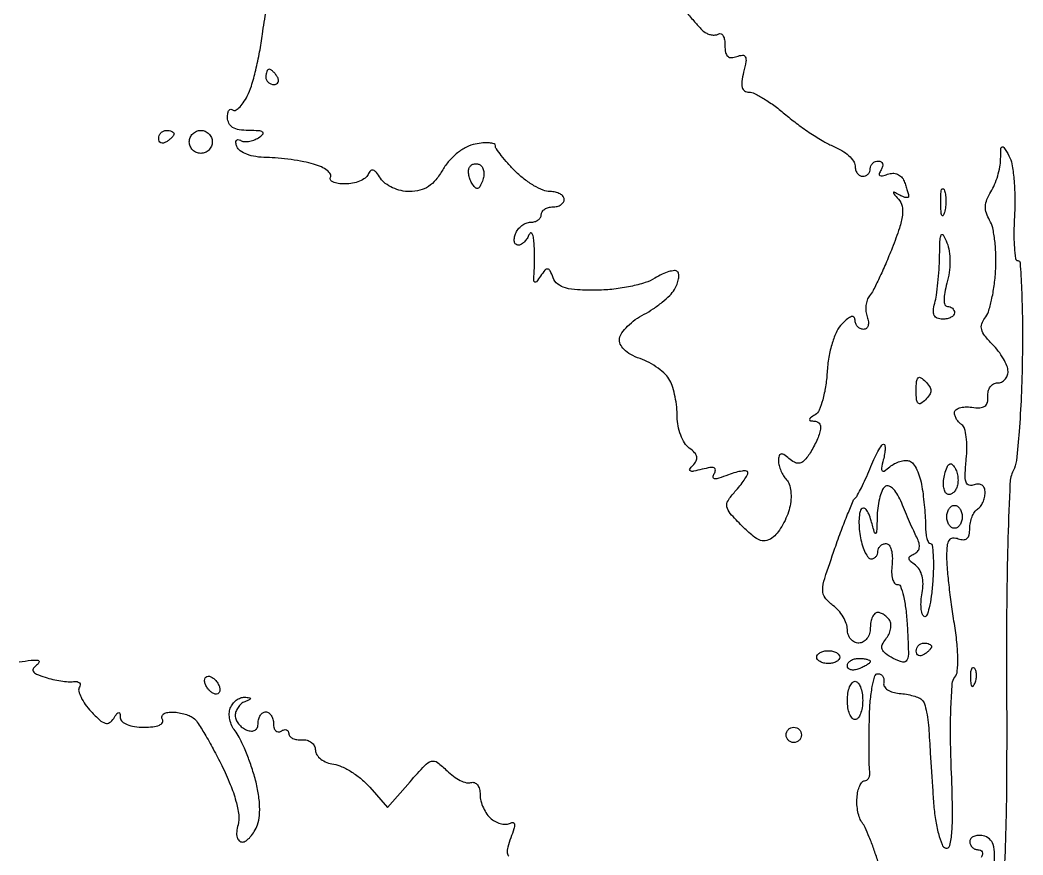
# Model space of a CAD drawing. Extents: x 0 to 102, y 0 to 135.
# Drawn here: x 11.24 to 22.33, y 49.35 to 58.58 of the extents above; entities that cross this region are included whole.
import ezdxf

# ---------------------------------------------------------------- set-up
doc = ezdxf.new("R2010")
doc.units = 0
doc.header["$MEASUREMENT"] = 0

msp = doc.modelspace()

# ---------------------------------------------------------------- linework, layer by layer
for points in [[(18.599525, 58.679392, 0.009627), (18.689883, 58.570881, 0.008722), (18.769428, 58.482186, 0.056245), (18.814989, 58.443032, 0.064401), (18.852532, 58.424012, 0.058756), (18.894868, 58.414416, 0.062484), (18.9354, 58.415197, 0.102735), (18.967511, 58.426875, -0.261938), (18.993011, 58.427926, -0.156317), (19.015175, 58.405944, -0.082005), (19.030209, 58.359923, -0.038045), (19.035, 58.297048, 0.047445), (19.04222, 58.221134, 0.160195), (19.066119, 58.178139, 0.201244), (19.106805, 58.163352, 0.079623), (19.166197, 58.175855, -0.070699), (19.229547, 58.190371, -0.320682), (19.260277, 58.172093, -0.148592), (19.266487, 58.119966, -0.017363), (19.241626, 58.004, 0.027321), (19.221529, 57.900216, 0.099477), (19.225645, 57.833548, 0.184177), (19.252638, 57.796073, 0.14617), (19.300779, 57.781602, -0.1174), (19.362755, 57.766733, -0.020532), (19.468278, 57.707674, -0.02129), (19.588658, 57.626395, -0.017687), (19.709611, 57.530211, 0.017354), (19.83934, 57.426907, 0.01377), (19.98617, 57.324233, 0.013992), (20.127737, 57.236516, 0.033522), (20.238361, 57.181746, -0.039478), (20.328226, 57.135915, -0.047101), (20.404216, 57.078785, -0.053717), (20.456738, 57.019462, -0.155573), (20.4732, 56.967836, 0.070847), (20.479548, 56.923262, 0.086366), (20.498051, 56.885462, 0.10026), (20.525539, 56.860191, 0.136734), (20.5578, 56.8512, 0.099038), (20.590087, 56.857659, 0.097945), (20.617549, 56.876051, 0.097945), (20.635941, 56.903513, 0.099038), (20.6424, 56.9358, -0.105053), (20.649258, 56.96808, -0.099167), (20.668718, 56.995549, -0.09642), (20.697793, 57.01396, -0.093332), (20.731993, 57.0204, -0.135202), (20.761069, 57.012391, -0.190665), (20.777299, 56.991326, -0.141514), (20.77725, 56.959312, -0.067825), (20.760415, 56.921423, 0.056361), (20.741267, 56.880854, 0.342095), (20.74833, 56.860294, 0.210626), (20.776066, 56.85566, 0.029194), (20.83302, 56.873781, -0.086025), (20.890051, 56.885033, -0.105878), (20.943219, 56.874928, -0.108356), (20.986696, 56.844238, -0.093738), (21.016099, 56.796639, -0.009566), (21.034974, 56.74449, -0.011016), (21.050918, 56.694042, -0.01017), (21.062578, 56.650862, -0.060927), (21.0654, 56.627788, -0.351793), (21.056922, 56.617229, -0.099958), (21.034336, 56.616812, -0.055768), (21.000237, 56.62707, -0.027589), (20.95965, 56.647118, 0.009551), (20.905688, 56.676239, 0.5239), (20.897029, 56.671627, 0.213609), (20.90193, 56.656042, 0.005148), (20.953981, 56.59856, -0.134715), (20.993341, 56.522647, -0.085219), (20.997403, 56.422378, -0.048714), (20.964326, 56.279102, -0.012806), (20.883512, 56.05761, -0.007578), (20.81242, 55.884966, -0.008964), (20.739843, 55.724048, -0.007997), (20.674157, 55.590674, -0.054832), (20.633922, 55.529684, 0.089196), (20.607565, 55.483092, 0.056237), (20.593612, 55.421995, 0.054242), (20.593364, 55.356534, 0.065549), (20.607692, 55.296823, -0.058877), (20.621116, 55.243983, -0.105299), (20.61761, 55.199504, -0.150608), (20.598211, 55.170371, -0.172784), (20.566851, 55.1592, -0.108897), (20.531122, 55.167075, -0.099757), (20.50071, 55.189377, -0.095348), (20.480316, 55.222709, -0.089983), (20.4732, 55.261929, 0.184911), (20.46159, 55.292248, 0.285887), (20.435475, 55.299828, 0.102825), (20.391282, 55.276857, 0.025284), (20.330219, 55.221676, 0.086245), (20.271093, 55.137678, 0.035746), (20.220731, 55.007759, 0.032455), (20.183417, 54.850842, 0.027642), (20.164174, 54.68174, -0.024339), (20.147354, 54.524701, -0.030151), (20.115895, 54.381094, -0.031144), (20.075824, 54.267166, -0.152399), (20.032206, 54.215689, 0.016268), (19.981156, 54.18092, 0.217847), (19.970334, 54.161633, 0.396097), (19.98045, 54.148914, 0.033024), (20.026395, 54.145295, -0.146904), (20.063772, 54.133557, -0.163898), (20.086557, 54.103579, -0.114088), (20.091202, 54.056223, -0.053307), (20.076712, 53.99595, -0.021914), (20.05049, 53.931474, -0.014628), (20.015147, 53.860019, -0.014743), (19.97673, 53.792621, -0.027838), (19.941243, 53.741107, -0.06208), (19.895437, 53.69507, -0.153582), (19.85136, 53.678524, -0.139694), (19.802918, 53.689521, -0.048008), (19.742875, 53.730316, 0.025703), (19.684382, 53.773987, 0.202007), (19.651808, 53.780295, 0.299988), (19.63265, 53.760951, 0.049453), (19.6272, 53.705979, 0.061655), (19.633711, 53.653376, 0.039106), (19.653427, 53.594763, 0.038866), (19.682297, 53.539355, 0.056901), (19.716483, 53.496357, -0.120049), (19.74683, 53.446462, -0.049564), (19.7633, 53.368597, -0.045242), (19.765025, 53.277685, -0.043642), (19.750483, 53.186807, -0.036052), (19.720252, 53.094962, -0.02894), (19.675177, 53.001149, -0.029795), (19.623055, 52.918993, -0.063373), (19.571753, 52.864089, -0.09765), (19.498596, 52.824309, -0.160779), (19.428851, 52.825388, -0.093185), (19.346868, 52.872344, -0.01986), (19.225637, 52.984309, -0.013901), (19.093075, 53.124454, -0.13156), (19.056102, 53.197569, -0.199028), (19.068833, 53.265094, -0.039091), (19.145883, 53.364901, 0.015888), (19.200607, 53.429374, 0.020054), (19.246818, 53.4925, 0.018542), (19.280818, 53.547371, 0.130141), (19.2888, 53.577518, 0.390932), (19.274392, 53.593129, 0.051753), (19.225252, 53.591985, 0.038274), (19.15545, 53.577602, 0.020904), (19.072465, 53.549962, -0.012859), (18.968424, 53.513439, -0.10297), (18.91818, 53.508059, -0.414784), (18.903241, 53.526312, -0.113757), (18.916494, 53.565382, 0.114104), (18.929892, 53.604969, 0.346621), (18.915597, 53.627359, 0.127356), (18.869694, 53.631129, 0.021093), (18.782242, 53.61216, -0.012727), (18.688938, 53.590281, -0.15312), (18.652639, 53.593887, -0.470765), (18.646932, 53.613154, -0.048377), (18.681469, 53.655109, 0.076899), (18.71768, 53.704576, 0.173461), (18.723842, 53.749973, 0.13966), (18.699636, 53.795782, 0.043971), (18.640781, 53.847324, -0.095911), (18.589268, 53.90282, -0.047075), (18.546055, 53.989414, -0.044329), (18.516811, 54.091042, -0.048924), (18.507226, 54.192898, 0.028374), (18.501627, 54.298882, 0.022088), (18.483959, 54.412938, 0.022565), (18.457906, 54.518045, 0.049282), (18.426647, 54.594836, 0.078196), (18.377732, 54.660377, 0.035636), (18.295928, 54.729608, 0.034174), (18.197445, 54.791733, 0.039777), (18.096171, 54.836345, -0.039326), (17.992854, 54.881747, -0.071917), (17.918971, 54.936326, -0.096465), (17.877721, 54.996798, -0.143882), (17.870076, 55.059935, -0.116593), (17.895906, 55.121468, -0.040934), (17.958888, 55.194535, -0.037964), (18.043986, 55.266457, -0.036112), (18.140364, 55.326025, 0.027158), (18.241555, 55.386093, 0.023417), (18.34097, 55.459623, 0.024093), (18.42488, 55.534994, 0.060699), (18.475772, 55.599292, 0.040768), (18.505516, 55.658314, 0.052655), (18.522279, 55.71659, 0.062952), (18.524696, 55.765743, 0.179078), (18.510598, 55.796402, 0.221445), (18.477052, 55.80863, 0.048403), (18.415012, 55.797145, 0.041745), (18.339379, 55.768398, 0.029462), (18.25979, 55.724342, -0.06649), (18.154145, 55.675674, -0.02339), (17.992168, 55.633946, -0.02274), (17.807678, 55.604193, -0.024727), (17.626344, 55.592394, -0.015112), (17.406518, 55.595623, -0.056952), (17.270698, 55.617359, -0.099875), (17.186047, 55.660525, -0.134231), (17.135343, 55.729591, 0.022715), (17.101599, 55.806842, 0.24861), (17.07504, 55.826053, 0.260376), (17.045125, 55.814431, 0.024569), (16.996263, 55.749029, -0.014677), (16.950401, 55.685041, -0.389473), (16.931369, 55.681642, -0.267249), (16.920491, 55.702411, -0.009994), (16.925956, 55.7937, 0.013895), (16.929965, 55.870731, 0.008189), (16.930687, 55.9629, 0.008189), (16.928389, 56.055067, 0.013862), (16.923063, 56.1321, 0.025627), (16.914056, 56.192517, 0.13853), (16.899046, 56.221737, 0.422333), (16.881696, 56.222114, 0.102804), (16.863971, 56.19555, -0.056357), (16.842081, 56.155108, -0.057449), (16.811834, 56.120864, -0.063419), (16.77821, 56.09757, -0.120376), (16.746405, 56.0898, -0.203903), (16.721979, 56.100193, -0.14159), (16.707815, 56.127077, -0.092157), (16.707003, 56.168088, -0.050645), (16.720206, 56.2167, -0.074185), (16.74763, 56.265212, -0.064359), (16.789216, 56.306323, -0.06686), (16.83806, 56.334133, -0.096313), (16.886751, 56.3436, 0.070083), (16.931791, 56.349944, 0.085896), (16.969982, 56.368451, 0.100138), (16.995516, 56.395939, 0.138107), (17.0046, 56.4282, -0.148195), (17.014377, 56.460463, -0.098894), (17.041877, 56.487949, -0.082425), (17.082986, 56.506481, -0.064853), (17.1315, 56.5128, 0.064853), (17.180014, 56.519119, 0.082425), (17.221123, 56.537651, 0.098894), (17.248623, 56.565137, 0.148195), (17.2584, 56.5974, 0.180128), (17.246377, 56.62969, 0.091616), (17.212086, 56.657149, 0.0716), (17.161062, 56.675747, 0.051689), (17.100736, 56.682, -0.099038), (17.024859, 56.697178, -0.033786), (16.923869, 56.747517, -0.032034), (16.817016, 56.819682, -0.031848), (16.720036, 56.905036, -0.012755), (16.63461, 56.994936, -0.01732), (16.562517, 57.080572, -0.014299), (16.508004, 57.154325, -0.15316), (16.497, 57.189405, 0.325363), (16.481912, 57.210137, 0.05706), (16.431706, 57.220239, 0.043155), (16.359938, 57.220117, 0.025238), (16.274723, 57.208246, 0.073136), (16.177327, 57.174352, 0.04687), (16.076638, 57.109161, 0.045066), (15.985192, 57.022537, 0.051358), (15.915173, 56.924412, -0.04255), (15.838975, 56.813558, -0.074944), (15.756621, 56.739272, -0.082603), (15.66201, 56.697079, -0.063165), (15.549454, 56.682535, -0.057937), (15.454995, 56.693293, -0.050104), (15.360521, 56.725576, -0.052643), (15.27991, 56.773305, -0.091931), (15.227294, 56.83005, 0.028226), (15.180763, 56.895122, 0.150236), (15.144984, 56.919357, 0.281522), (15.115135, 56.91168, 0.093372), (15.08914, 56.87235, -0.136899), (15.057023, 56.831806, -0.058587), (14.99623, 56.797664, -0.051886), (14.918672, 56.774435, -0.046863), (14.835257, 56.7666, -0.034706), (14.758174, 56.771957, -0.074136), (14.701059, 56.7888, -0.143094), (14.672722, 56.813605, -0.287847), (14.672523, 56.842175, 0.282785), (14.672604, 56.876278, 0.090274), (14.637341, 56.915773, 0.059539), (14.572751, 56.954751, 0.033921), (14.487165, 56.986595, 0.024708), (14.377654, 57.013276, 0.012786), (14.238636, 57.036282, 0.01268), (14.094224, 57.052682, 0.018781), (13.966989, 57.059069, -0.034903), (13.849571, 57.068764, -0.050406), (13.748789, 57.094808, -0.061598), (13.674562, 57.133136, -0.161939), (13.638763, 57.180226, -0.045784), (13.628598, 57.222235, -0.164718), (13.633482, 57.248984, -0.296244), (13.65061, 57.258069, -0.116839), (13.677114, 57.249258, 0.117255), (13.716107, 57.236331, 0.05778), (13.76862, 57.23784, 0.052673), (13.825621, 57.25236, 0.052393), (13.878439, 57.278487, 0.054646), (13.925347, 57.315897, 0.463269), (13.923474, 57.339478, 0.143246), (13.882091, 57.354084, 0.01229), (13.76865, 57.357505, -0.038435), (13.66365, 57.366176, -0.097733), (13.592242, 57.392573, -0.138823), (13.550988, 57.437213, -0.118071), (13.536, 57.4998, -0.037478), (13.539787, 57.550258, -0.10558), (13.552191, 57.58319, -0.242875), (13.570391, 57.593699, -0.211194), (13.59112, 57.58568, 0.31043), (13.620293, 57.580269, 0.083656), (13.661671, 57.607706, 0.054665), (13.708652, 57.66246, 0.030343), (13.753893, 57.738062, 0.045809), (13.799375, 57.849653, 0.014046), (13.847509, 58.025363, 0.013928), (13.890586, 58.226055, 0.014822), (13.921413, 58.424722, -0.022119), (13.966284, 58.68845, -0.056849)], [(20.72531, 49.2795, 0.010308), (20.680018, 49.415545, 0.011551), (20.630732, 49.544492, 0.010897), (20.58397, 49.652085, 0.058758), (20.550733, 49.706399, -0.082809), (20.524962, 49.753427, -0.034171), (20.505692, 49.823671, -0.03263), (20.494919, 49.90347, -0.036051), (20.495162, 49.981349, -0.035565), (20.505681, 50.052748, -0.051912), (20.525733, 50.11303, -0.065601), (20.551532, 50.15456, -0.224648), (20.579512, 50.1678, 0.157378), (20.605207, 50.176093, 0.114287), (20.625131, 50.198864, 0.090928), (20.636097, 50.233113, 0.064502), (20.636085, 50.27355, -0.027673), (20.631206, 50.339543, -0.003052), (20.629331, 50.491131, -0.003717), (20.629543, 50.67174, -0.002999), (20.632376, 50.86575, -0.016345), (20.642323, 51.052222, -0.026542), (20.664307, 51.209305, -0.024751), (20.693347, 51.327152, -0.331304), (20.727, 51.3522, -0.129039), (20.757559, 51.34418, -0.126268), (20.780536, 51.322143, -0.109811), (20.792137, 51.28896, -0.080524), (20.79045, 51.249878, 0.191262), (20.797487, 51.209875, 0.107187), (20.832215, 51.173748, 0.07902), (20.890008, 51.146971, 0.052077), (20.962328, 51.1344, -0.026357), (21.04068, 51.124893, -0.027468), (21.116505, 51.107269, -0.028513), (21.179929, 51.084812, -0.097243), (21.216128, 51.060512, -0.126233), (21.240689, 51.019031, -0.020016), (21.263672, 50.926487, -0.021109), (21.282161, 50.812774, -0.017072), (21.292641, 50.68954, 0.002419), (21.301041, 50.538427, 0.001015), (21.313746, 50.335093, 0.001004), (21.328212, 50.117674, 0.001305), (21.342383, 49.918569, 0.019517), (21.36263, 49.739674, 0.027933), (21.395529, 49.583467, 0.027028), (21.434988, 49.463379, 0.222972), (21.475556, 49.424781, 0.443966), (21.521991, 49.450993, 0.03773), (21.544366, 49.603342, 0.022497), (21.551028, 49.865449, 0.005186), (21.537791, 50.307348, -0.008128), (21.529188, 50.664837, -0.011729), (21.534137, 50.981036, -0.007557), (21.548351, 51.242925, -0.157121), (21.577218, 51.314983, 0.152123), (21.604249, 51.380593, 0.024638), (21.609777, 51.520147, 0.02368), (21.599572, 51.698931, 0.014487), (21.57148, 51.908347, -0.00668), (21.540015, 52.11802, -0.006226), (21.513353, 52.333427, -0.006217), (21.494429, 52.5254, -0.020953), (21.48889, 52.651401, -0.025447), (21.494544, 52.767039, -0.120608), (21.51648, 52.829091, -0.229873), (21.556015, 52.852738, -0.113879), (21.6153, 52.844406, 0.084583), (21.671045, 52.833243, 0.191223), (21.710812, 52.847714, 0.158031), (21.734706, 52.888454, 0.054296), (21.7422, 52.957262, -0.047612), (21.748468, 53.022938, -0.046641), (21.767051, 53.086717, -0.050528), (21.794356, 53.13946, -0.110079), (21.8268, 53.1711, 0.093561), (21.859199, 53.200692, 0.052935), (21.886549, 53.246496, 0.050295), (21.905124, 53.300372, 0.057943), (21.9114, 53.354344, 0.085039), (21.902869, 53.40414, 0.156191), (21.878239, 53.436592, 0.158209), (21.839602, 53.448454, 0.087843), (21.790722, 53.438994, -0.164744), (21.735139, 53.436778, -0.251154), (21.701536, 53.469941, -0.086481), (21.690717, 53.554469, -0.013483), (21.702908, 53.723036, 0.024134), (21.70954, 53.853216, 0.032368), (21.702211, 53.971122, 0.033807), (21.683934, 54.063967, 0.191091), (21.654386, 54.103686, -0.066781), (21.623253, 54.129222, -0.052224), (21.596907, 54.164157, -0.053446), (21.578996, 54.202703, -0.082236), (21.573, 54.238911, -0.227915), (21.587601, 54.269279, -0.0944), (21.628915, 54.291114, -0.067022), (21.690449, 54.301304, -0.042134), (21.76335, 54.297368, 0.042728), (21.852472, 54.292661, 0.142208), (21.907662, 54.310655, 0.184048), (21.936369, 54.35181, 0.081243), (21.94195, 54.41895, -0.07838), (21.946327, 54.475505, -0.096945), (21.968167, 54.52351, -0.110029), (22.003829, 54.555512, -0.128753), (22.0477, 54.567, 0.107183), (22.09253, 54.576722, 0.099512), (22.130684, 54.604277, 0.095834), (22.156265, 54.645455, 0.09145), (22.1652, 54.6939, 0.097394), (22.153245, 54.754694, 0.034222), (22.113835, 54.834888, 0.032432), (22.057256, 54.919385, 0.032644), (21.990339, 54.995661, -0.029239), (21.909423, 55.086638, -0.09878), (21.87346, 55.157164, -0.146437), (21.874474, 55.219836, -0.096735), (21.90924, 55.283498, 0.096388), (21.947108, 55.352725, 0.021339), (21.982764, 55.483758, 0.021422), (22.01146, 55.641297, 0.019197), (22.027869, 55.806587, 0.021881), (22.030691, 55.974453, 0.022758), (22.018695, 56.139719, 0.023191), (21.995268, 56.280986, 0.085333), (21.961718, 56.36475, -0.058494), (21.925237, 56.443388, -0.090635), (21.915063, 56.517328, -0.084272), (21.93156, 56.593904, -0.044507), (21.97565, 56.680852, 0.040925), (22.016051, 56.759135, 0.02602), (22.050527, 56.855791, 0.026091), (22.074604, 56.954861, 0.043229), (22.083173, 57.040402, -0.006213), (22.086237, 57.15888, -0.292976), (22.09936, 57.177725, -0.366488), (22.118934, 57.171453, -0.007837), (22.175013, 57.078423, -0.089436), (22.207863, 56.987985, -0.019365), (22.229719, 56.822472, -0.019612), (22.2402, 56.626186, -0.017648), (22.235891, 56.422619, 0.012105), (22.229678, 56.230028, 0.020182), (22.234919, 56.067896, 0.01529), (22.247987, 55.941786, 0.376214), (22.272452, 55.920446, -0.397338), (22.298313, 55.896158, -0.003512), (22.313918, 55.603701, -0.009404), (22.323488, 55.255538, -0.005644), (22.322406, 54.84195, -0.007051), (22.310491, 54.416583, -0.009408), (22.286965, 54.030893, -0.007031), (22.256838, 53.710656, -0.090078), (22.222814, 53.595604, 0.1064), (22.18653, 53.456528, 0.003193), (22.164334, 52.853906, 0.005764), (22.150122, 52.10211, 0.003022), (22.148877, 51.166596, -0.002575), (22.148439, 50.166216, -0.007047), (22.134527, 49.459402, -0.003232), (22.112899, 48.922168, -0.247506)], [(11.23065, 51.481596, -0.010996), (11.365894, 51.500917, -0.062574), (11.43841, 51.500548, -0.421499), (11.452082, 51.482298, -0.203813), (11.434998, 51.454867, 0.06944), (11.389998, 51.412916, 0.314231), (11.387525, 51.379042, 0.161304), (11.423526, 51.347791, 0.021322), (11.519598, 51.312459, 0.020649), (11.603595, 51.28935, 0.018308), (11.692642, 51.272172, 0.018692), (11.773969, 51.262647, 0.052134), (11.83134, 51.26408, -0.063375), (11.871683, 51.264184, -0.159378), (11.897962, 51.251808, -0.222807), (11.906694, 51.229698, -0.123434), (11.897715, 51.20147, 0.203544), (11.891186, 51.158839, 0.050208), (11.915994, 51.09087, 0.043265), (11.962774, 51.012254, 0.031706), (12.027153, 50.933713, 0.020155), (12.121477, 50.840315, 0.11136), (12.183153, 50.805136, 0.221555), (12.231723, 50.811956, 0.108008), (12.276732, 50.85745, -0.015983), (12.313049, 50.910899, -0.210447), (12.333233, 50.922649, -0.403023), (12.346488, 50.912491, -0.034624), (12.350305, 50.86575, 0.212022), (12.369504, 50.823897, 0.084364), (12.424401, 50.789898, 0.060849), (12.507532, 50.767371, 0.035786), (12.610393, 50.76, 0.027979), (12.710617, 50.765613, 0.069343), (12.781705, 50.783791, 0.145541), (12.816066, 50.811456, 0.297719), (12.8169, 50.8446, -0.170542), (12.809903, 50.876528, -0.191761), (12.82493, 50.903968, -0.120336), (12.862756, 50.922303, -0.055127), (12.917657, 50.927905, -0.034723), (12.98252, 50.922843, -0.028186), (13.050846, 50.908732, -0.029035), (13.112555, 50.888414, -0.063261), (13.156156, 50.864455, -0.091789), (13.201056, 50.81711, -0.009132), (13.284136, 50.683876, -0.011253), (13.377423, 50.519734, -0.008709), (13.471832, 50.337, -0.018226), (13.565986, 50.12786, -0.029798), (13.62841, 49.943806, -0.035491), (13.65883, 49.790956, -0.096621), (13.651459, 49.68135, 0.038285), (13.636883, 49.602697, 0.08692), (13.640899, 49.542562, 0.142653), (13.66239, 49.505328, 0.193337), (13.698059, 49.491, 0.155682), (13.740398, 49.50451, 0.057437), (13.787543, 49.546915, 0.049905), (13.831874, 49.608515, 0.041848), (13.866202, 49.68135, 0.071418), (13.888548, 49.784082, 0.035007), (13.888764, 49.918285, 0.031175), (13.868555, 50.072012, 0.024505), (13.828272, 50.235181, 0.01459), (13.779159, 50.383275, 0.014754), (13.72166, 50.527695, 0.014702), (13.664295, 50.650241, 0.056437), (13.618232, 50.720553, -0.067381), (13.583187, 50.776679, -0.054612), (13.561213, 50.844233, -0.056279), (13.554854, 50.912454, -0.086945), (13.56618, 50.970423, -0.070327), (13.593063, 51.018843, -0.066929), (13.632708, 51.058845, -0.07161), (13.678582, 51.084701, -0.108373), (13.723695, 51.091721, -0.011982), (13.779074, 51.086975, -0.36718), (13.787924, 51.077618, -0.30932), (13.780598, 51.065567, -0.01027), (13.72635, 51.042371, 0.081631), (13.685921, 51.017782, 0.06462), (13.651664, 50.979687, 0.06511), (13.628495, 50.934447, 0.086029), (13.6206, 50.888901, 0.10167), (13.63005, 50.842906, 0.066796), (13.657877, 50.796345, 0.06329), (13.698985, 50.756299, 0.069986), (13.7475, 50.729406, 0.075244), (13.799526, 50.71798, 0.151899), (13.839937, 50.727676, 0.166113), (13.865415, 50.757643, 0.094119), (13.8744, 50.804955, -0.066306), (13.880726, 50.85245, -0.083434), (13.899251, 50.892703, -0.099317), (13.926738, 50.919625, -0.145266), (13.959, 50.9292, -0.153634), (13.991265, 50.919046, -0.097988), (14.018749, 50.890456, -0.080552), (14.037294, 50.847738, -0.062283), (14.0436, 50.797307, 0.066118), (14.049798, 50.750639, 0.138808), (14.068451, 50.719517, 0.191142), (14.096082, 50.708568, 0.139169), (14.1282, 50.7177, -0.071788), (14.16057, 50.731778, -0.147441), (14.187949, 50.73107, -0.189057), (14.20602, 50.716084, -0.126864), (14.2128, 50.689793, 0.184194), (14.224109, 50.660134, 0.101306), (14.25569, 50.636608, 0.076913), (14.302939, 50.622775, 0.052949), (14.358809, 50.62135, -0.086242), (14.414713, 50.616206, -0.099635), (14.462528, 50.592372, -0.107616), (14.494811, 50.55368, -0.116741), (14.506859, 50.5062, 0.144952), (14.522739, 50.455579, 0.081464), (14.567235, 50.40824, 0.06956), (14.632658, 50.371225, 0.058932), (14.709528, 50.350919, -0.073197), (14.800537, 50.324091, -0.033598), (14.909337, 50.264658, -0.032366), (15.017506, 50.185485, -0.038494), (15.107999, 50.097119), (15.305843, 49.8717), (15.55299, 50.156681, -0.009076), (15.716775, 50.338754, -0.133807), (15.789291, 50.383618, -0.237762), (15.856265, 50.371511, -0.034938), (15.963506, 50.278294, 0.037973), (16.033436, 50.218249, 0.044058), (16.108396, 50.172752, 0.049338), (16.177377, 50.146876, 0.146541), (16.227338, 50.148412, -0.171479), (16.265497, 50.147729, -0.141981), (16.298289, 50.123333, -0.102222), (16.320393, 50.077025, -0.060476), (16.3278, 50.016009, 0.063498), (16.336855, 49.944993, 0.044288), (16.363988, 49.868815, 0.044528), (16.403828, 49.799182, 0.06745), (16.450994, 49.747876, 0.057158), (16.504659, 49.712829, 0.060499), (16.563865, 49.691652, 0.067719), (16.619447, 49.686782, 0.127116), (16.662238, 49.700052, -0.180726), (16.693275, 49.706213, -0.357506), (16.708834, 49.688563, -0.085165), (16.701602, 49.63496, -0.014823), (16.668038, 49.538135, 0.021183), (16.633348, 49.433791, 0.094284), (16.627533, 49.369774, 0.206548), (16.647213, 49.334157, 0.159505)], [(22.008283, 49.163511, 0.01606), (22.015938, 49.355002, 0.075463), (22.000309, 49.46371, 0.145519), (21.95918, 49.526151, 0.127963), (21.888531, 49.559826, 0.058974), (21.832547, 49.563888, 0.089991), (21.785185, 49.553055, 0.120015), (21.753789, 49.52952, 0.173885), (21.7422, 49.497203, 0.097675), (21.749035, 49.462547, 0.097614), (21.768518, 49.433073, 0.098259), (21.797603, 49.413337, 0.100418), (21.831793, 49.4064, -0.111402), (21.861731, 49.399646, -0.183522), (21.879458, 49.381143, -0.159256), (21.881837, 49.35328, -0.080893), (21.868247, 49.32042, -0.090427)]]:
    msp.add_lwpolyline(points, format="xyb")
for points in [[(13.996307, 58.0356, 0.210953), (13.982041, 58.029301, 0.081139), (13.969959, 58.010749, 0.061769), (13.961736, 57.983389, 0.042167), (13.959, 57.951, 0.105053), (13.965858, 57.91872, 0.099167), (13.985318, 57.891251, 0.09642), (14.014393, 57.87284, 0.093332), (14.048593, 57.8664, 0.108972), (14.078621, 57.873023, 0.182303), (14.096509, 57.891251, 0.161196), (14.099141, 57.918674, 0.082592), (14.0859, 57.951, 0.029505), (14.063143, 57.983383, 0.035638), (14.038014, 58.010749, 0.038439), (14.014135, 58.030055, 0.151918)], [(12.8592, 57.3588, -0.042167), (12.891589, 57.356064, -0.061769), (12.918949, 57.347841, -0.081139), (12.937501, 57.335759, -0.210953), (12.9438, 57.321493, -0.151918), (12.938255, 57.303665, -0.038439), (12.918949, 57.279786, -0.035638), (12.891583, 57.254657, -0.029505), (12.8592, 57.2319, -0.082592), (12.826874, 57.218659, -0.161196), (12.799451, 57.221291, -0.182303), (12.781223, 57.239179, -0.108972), (12.7746, 57.269207, -0.093332), (12.78104, 57.303407, -0.09642), (12.799451, 57.332482, -0.099167), (12.82692, 57.351942, -0.105053)], [(13.2399, 57.3588, -0.099038), (13.28833, 57.349112, -0.097945), (13.329523, 57.321523, -0.097945), (13.357112, 57.28033, -0.099038), (13.3668, 57.2319, -0.099038), (13.357112, 57.18347, -0.097945), (13.329523, 57.142277, -0.097945), (13.28833, 57.114688, -0.099038), (13.2399, 57.105, -0.099038), (13.19147, 57.114688, -0.097945), (13.150277, 57.142277, -0.097945), (13.122688, 57.18347, -0.099038), (13.113, 57.2319, -0.099038), (13.122688, 57.28033, -0.097945), (13.150277, 57.321523, -0.097945), (13.19147, 57.349112, -0.099038)], [(16.329951, 56.976771, -0.142196), (16.354861, 56.949199, -0.078711), (16.368163, 56.905444, -0.067768), (16.368305, 56.852754, -0.058511), (16.354632, 56.799097, -0.029854), (16.326125, 56.736294, -0.227867), (16.300761, 56.71753, -0.268353), (16.273273, 56.727115, -0.03936), (16.237009, 56.776617, -0.051938), (16.214448, 56.823346, -0.052041), (16.20202, 56.873691, -0.057006), (16.200902, 56.920004, -0.116479), (16.212328, 56.954291, -0.108184), (16.234319, 56.97701, -0.099658), (16.264437, 56.989303, -0.095552), (16.29806, 56.989246, -0.090588)], [(21.459292, 56.70476, -0.06278), (21.472699, 56.654174, -0.030339), (21.477594, 56.587249, -0.029507), (21.474263, 56.515899, -0.037336), (21.462427, 56.45096, -0.087174), (21.447509, 56.418332, -0.597527), (21.433963, 56.419816, -0.080377), (21.423728, 56.46473, -0.012823), (21.420293, 56.5551, -0.014395), (21.421795, 56.646478, -0.052471), (21.430456, 56.703755, -0.333666), (21.444165, 56.714656, -0.31318)], [(21.489245, 56.115791, -0.061238), (21.513612, 56.02441, -0.034273), (21.52164, 55.909494, -0.032862), (21.513725, 55.786916, -0.037298), (21.489788, 55.671641, 0.022518), (21.464454, 55.565487, 0.051723), (21.457415, 55.483727, 0.087442), (21.467588, 55.431366, 0.310557), (21.494306, 55.413, -0.088363), (21.524352, 55.407648, -0.09478), (21.549884, 55.392291, -0.100001), (21.566963, 55.369395, -0.110848), (21.573, 55.3425, -0.182099), (21.562863, 55.31559, -0.091031), (21.533908, 55.292709, -0.070951), (21.490841, 55.277208, -0.051004), (21.43992, 55.272, -0.094061), (21.382738, 55.282853, -0.18787), (21.349462, 55.31364, -0.136878), (21.339678, 55.367171, -0.042782), (21.354165, 55.44825, 0.029485), (21.372843, 55.538822, 0.010044), (21.389503, 55.672132, 0.009946), (21.40204, 55.820416, 0.0113), (21.408007, 55.9629, -0.004773), (21.41346, 56.152158, -0.112992), (21.427272, 56.203381, -0.602407), (21.448705, 56.203339, -0.025388)], [(21.25152, 54.58392, -0.049631), (21.296746, 54.528698, -0.147822), (21.31074, 54.4824, -0.147822), (21.296746, 54.436102, -0.049631), (21.25152, 54.38088, -0.051663), (21.20086, 54.339732, -0.354955), (21.17115, 54.34281, -0.180052), (21.153695, 54.380958, -0.018208), (21.15, 54.4824, -0.018208), (21.153695, 54.583842, -0.180052), (21.17115, 54.62199, -0.354955), (21.20086, 54.625068, -0.051663)], [(20.789431, 53.8902, -0.365631), (20.802697, 53.879002, -0.047385), (20.805656, 53.839077, -0.037467), (20.800268, 53.782905, -0.021316), (20.785823, 53.716165, 0.013447), (20.764286, 53.623718, 0.243567), (20.772294, 53.595424, 0.370781), (20.796031, 53.592875, 0.022401), (20.857711, 53.639563, -0.052767), (20.910005, 53.674372, -0.048554), (20.969883, 53.698623, -0.051866), (21.028034, 53.709454, -0.100905), (21.074712, 53.703796, -0.154173), (21.1157, 53.674056, -0.045572), (21.156461, 53.606985, -0.040995), (21.190946, 53.518878, -0.034232), (21.213143, 53.420848, -0.009545), (21.228037, 53.31132, -0.006867), (21.240645, 53.188548, -0.006939), (21.249417, 53.07137, -0.014867), (21.252237, 52.98075, 0.027083), (21.256291, 52.907817, 0.042656), (21.268432, 52.846331, 0.052432), (21.285963, 52.803064, 0.277302), (21.307, 52.790453, -0.379643), (21.327297, 52.772481, -0.015235), (21.33688, 52.666233, -0.020126), (21.339507, 52.529689, -0.012044), (21.332188, 52.367504, -0.015058), (21.316304, 52.208064, -0.028107), (21.292366, 52.080577, -0.032773), (21.26481, 51.993754, -0.468192), (21.237784, 51.984732, -0.191499), (21.215438, 52.014821, -0.043716), (21.204308, 52.078509, -0.039161), (21.203713, 52.159335, -0.029498), (21.215228, 52.24748, 0.045684), (21.224727, 52.34451, 0.061852), (21.214429, 52.431918, 0.072154), (21.185631, 52.50301, 0.108334), (21.140433, 52.552039, -0.031081), (21.087494, 52.594183, -0.181654), (21.071436, 52.625261, -0.267482), (21.082731, 52.651595, -0.063977), (21.125799, 52.675974, 0.116047), (21.164483, 52.703495, 0.140496), (21.183474, 52.743605, 0.108061), (21.180723, 52.796204, 0.05109), (21.156052, 52.859883, -0.010455), (21.121742, 52.930764, -0.004092), (21.077256, 53.029925, -0.004049), (21.030862, 53.138017, -0.00503), (20.989543, 53.23932, 0.036583), (20.947388, 53.326511, 0.060705), (20.898366, 53.391705, 0.087496), (20.850529, 53.426602, 0.257813), (20.81124, 53.424678, 0.149042), (20.778153, 53.387053, 0.036315), (20.749268, 53.308608, 0.034032), (20.727988, 53.209819, 0.028235), (20.718567, 53.102657, -0.001862), (20.712409, 52.926545, -0.204791), (20.702513, 52.90567, -0.549294), (20.68984, 52.90932, -0.003564), (20.651504, 53.043347, 0.031696), (20.625355, 53.118503, 0.080408), (20.594805, 53.167374, 0.192485), (20.565718, 53.182198, 0.284373), (20.540818, 53.169765, 0.104108), (20.52362, 53.122075, 0.028604), (20.51709, 53.042079, 0.027603), (20.519989, 52.948429, 0.025694), (20.533143, 52.853368, 0.029244), (20.555597, 52.764451, 0.042081), (20.586442, 52.689399, 0.049203), (20.620497, 52.636546, 0.228899), (20.652262, 52.6212, 0.112433), (20.680773, 52.627693, 0.100174), (20.705046, 52.646051, 0.094308), (20.721331, 52.673497, 0.087084), (20.727, 52.7058, -0.106327), (20.733943, 52.738078, -0.099379), (20.75363, 52.765549, -0.096072), (20.783048, 52.783964, -0.092198), (20.817654, 52.7904, -0.248501), (20.850363, 52.773074, -0.081825), (20.87396, 52.722059, -0.058893), (20.8855, 52.646874, -0.036799), (20.88203, 52.55775, 0.033701), (20.878052, 52.469601, 0.059708), (20.888302, 52.397667, 0.091472), (20.910054, 52.351852, 0.285842), (20.940285, 52.339487, -0.359789), (20.974678, 52.319695, -0.029536), (21.007465, 52.213265, -0.029001), (21.034432, 52.066566, -0.017259), (21.050277, 51.889595, -0.005067), (21.063713, 51.588828, -0.108338), (21.047746, 51.501736, -0.377759), (21.001391, 51.479272, -0.055127), (20.895905, 51.521558, -0.032449), (20.809182, 51.575479, -0.146288), (20.773043, 51.622127, -0.199658), (20.774321, 51.672197, -0.068375), (20.813421, 51.735094, 0.06014), (20.846575, 51.786526, 0.061918), (20.866139, 51.843873, 0.068566), (20.869851, 51.898219, 0.121807), (20.85619, 51.940694, 0.058465), (20.829409, 51.974472, 0.050438), (20.794261, 52.00306, 0.052999), (20.756482, 52.022544, 0.092828), (20.722007, 52.029, 0.200667), (20.691589, 52.01628, 0.084925), (20.665785, 51.979298, 0.064972), (20.648253, 51.924566, 0.045091), (20.6424, 51.8598, -0.072314), (20.632936, 51.794708, -0.08892), (20.605387, 51.73995, -0.10214), (20.564209, 51.703561, -0.130775), (20.5155, 51.6906, -0.117868), (20.467097, 51.702171, -0.100598), (20.425877, 51.734816, -0.092631), (20.398201, 51.783637, -0.082934), (20.3886, 51.841124, 0.087045), (20.37702, 51.907137, 0.048368), (20.341816, 51.981151, 0.046309), (20.290268, 52.051381, 0.055192), (20.229337, 52.106438, -0.073334), (20.142671, 52.190631, -0.173437), (20.115594, 52.27516, -0.070114), (20.138387, 52.405255, -0.00554), (20.250487, 52.738464, -0.005186), (20.323031, 52.939707, -0.007461), (20.39174, 53.116188, -0.004319), (20.452878, 53.262901, -0.109332), (20.478003, 53.298, 0.085163), (20.502076, 53.328439, 0.009095), (20.543938, 53.408641, 0.010994), (20.590286, 53.506867, 0.008632), (20.636317, 53.61525, -0.012252), (20.68197, 53.720617, -0.018688), (20.727168, 53.809433, -0.013696), (20.768115, 53.878446, -0.257448)], [(21.57691, 53.630073, -0.06687), (21.598611, 53.581483, -0.046874), (21.610111, 53.52258, -0.047047), (21.610416, 53.462873, -0.069483), (21.598608, 53.411908, -0.064224), (21.576992, 53.371834, -0.095055), (21.548087, 53.344454, -0.122163), (21.516702, 53.333857, -0.160378), (21.487477, 53.34087, -0.173196), (21.464692, 53.369381, -0.058094), (21.453139, 53.422239, -0.049564), (21.453134, 53.488489, -0.039224), (21.465779, 53.559036, -0.025789), (21.490485, 53.636872, -0.16218), (21.516348, 53.668823, -0.32578), (21.544659, 53.667091, -0.08174)], [(21.573, 53.2134, -0.148195), (21.605263, 53.203623, -0.098894), (21.632749, 53.176123, -0.082425), (21.651281, 53.135014, -0.064853), (21.6576, 53.0865, -0.064853), (21.651281, 53.037986, -0.082425), (21.632749, 52.996877, -0.098894), (21.605263, 52.969377, -0.148195), (21.573, 52.9596, -0.148195), (21.540737, 52.969377, -0.098894), (21.513251, 52.996877, -0.082425), (21.494719, 53.037986, -0.064853), (21.4884, 53.0865, -0.064853), (21.494719, 53.135014, -0.082425), (21.513251, 53.176123, -0.098894), (21.540737, 53.203623, -0.148195)], [(21.2346, 51.6906, -0.042167), (21.266989, 51.687864, -0.061769), (21.294349, 51.679641, -0.081139), (21.312901, 51.667559, -0.210953), (21.3192, 51.653293, -0.151918), (21.313655, 51.635465, -0.038439), (21.294349, 51.611586, -0.035638), (21.266983, 51.586457, -0.029505), (21.2346, 51.5637, -0.082592), (21.202274, 51.550459, -0.161196), (21.174851, 51.553091, -0.182303), (21.156623, 51.570979, -0.108972), (21.15, 51.601007, -0.093332), (21.15644, 51.635207, -0.09642), (21.174851, 51.664282, -0.099167), (21.20232, 51.683742, -0.105053)], [(20.1771, 51.606, -0.053595), (20.225649, 51.600781, -0.073362), (20.266723, 51.585291, -0.093122), (20.294297, 51.562402, -0.17482), (20.304, 51.5355, -0.17482), (20.294297, 51.508598, -0.093122), (20.266723, 51.485709, -0.073362), (20.225649, 51.470219, -0.053595), (20.1771, 51.465, -0.053595), (20.128551, 51.470219, -0.073362), (20.087477, 51.485709, -0.093122), (20.059903, 51.508598, -0.17482), (20.0502, 51.5355, -0.17482), (20.059903, 51.562402, -0.093122), (20.087477, 51.585291, -0.073362), (20.128551, 51.600781, -0.053595)], [(20.5155, 51.5214, -0.024748), (20.56413, 51.518991, -0.039339), (20.605123, 51.511633, -0.046727), (20.634271, 51.501005, -0.289661), (20.6424, 51.488151, -0.222225), (20.63503, 51.472389, -0.030693), (20.605123, 51.450365, -0.030395), (20.564108, 51.427282, -0.02136), (20.5155, 51.406206, -0.055937), (20.466909, 51.393558, -0.100118), (20.425877, 51.395886, -0.147206), (20.398962, 51.412334, -0.184534), (20.3886, 51.439455, -0.152681), (20.398371, 51.470707, -0.098158), (20.425877, 51.497329, -0.08088), (20.466979, 51.515289, -0.062722)], [(21.793312, 51.413888, 0.296942), (21.774797, 51.417797, 0.208169), (21.759176, 51.402354, 0.077125), (21.749809, 51.361747, 0.028489), (21.748879, 51.30285, 0.018894), (21.753874, 51.239711, 0.168741), (21.76583, 51.215028, 0.470617), (21.781248, 51.216487, 0.054073), (21.799991, 51.251737, 0.051402), (21.813192, 51.298003, 0.05415), (21.816358, 51.345172, 0.060344), (21.809661, 51.386229, 0.126455)], [(13.3668, 51.3099, -0.064269), (13.399162, 51.283627, -0.051777), (13.426549, 51.248122, -0.053414), (13.445179, 51.209242, -0.085235), (13.4514, 51.173014, -0.117858), (13.444696, 51.14497, -0.186277), (13.426549, 51.128624, -0.154201), (13.39915, 51.12701, -0.076764), (13.3668, 51.1407, -0.064269), (13.334438, 51.166973, -0.051777), (13.307051, 51.202478, -0.053414), (13.288421, 51.241358, -0.085235), (13.2822, 51.277586, -0.117858), (13.288904, 51.30563, -0.186277), (13.307051, 51.321976, -0.154201), (13.33445, 51.32359, -0.076764)], [(20.4732, 51.2676, -0.226478), (20.505596, 51.252132, -0.074992), (20.532949, 51.205472, -0.057076), (20.551614, 51.137092, -0.038131), (20.5578, 51.0561, -0.038131), (20.551614, 50.975108, -0.057076), (20.532949, 50.906728, -0.074992), (20.505596, 50.860068, -0.226478), (20.4732, 50.8446, -0.226478), (20.440804, 50.860068, -0.074992), (20.413451, 50.906728, -0.057076), (20.394786, 50.975108, -0.038131), (20.3886, 51.0561, -0.038131), (20.394786, 51.137092, -0.057076), (20.413451, 51.205472, -0.074992), (20.440804, 51.252132, -0.226478)], [(19.7964, 50.76, -0.099038), (19.828687, 50.753541, -0.097945), (19.856149, 50.735149, -0.097945), (19.874541, 50.707687, -0.099038), (19.881, 50.6754, -0.099038), (19.874541, 50.643113, -0.097945), (19.856149, 50.615651, -0.097945), (19.828687, 50.597259, -0.099038), (19.7964, 50.5908, -0.099038), (19.764113, 50.597259, -0.097945), (19.736651, 50.615651, -0.097945), (19.718259, 50.643113, -0.099038), (19.7118, 50.6754, -0.099038), (19.718259, 50.707687, -0.097945), (19.736651, 50.735149, -0.097945), (19.764113, 50.753541, -0.099038)]]:
    msp.add_lwpolyline(points, format="xyb", close=True)

doc.saveas('drawing.dxf')
